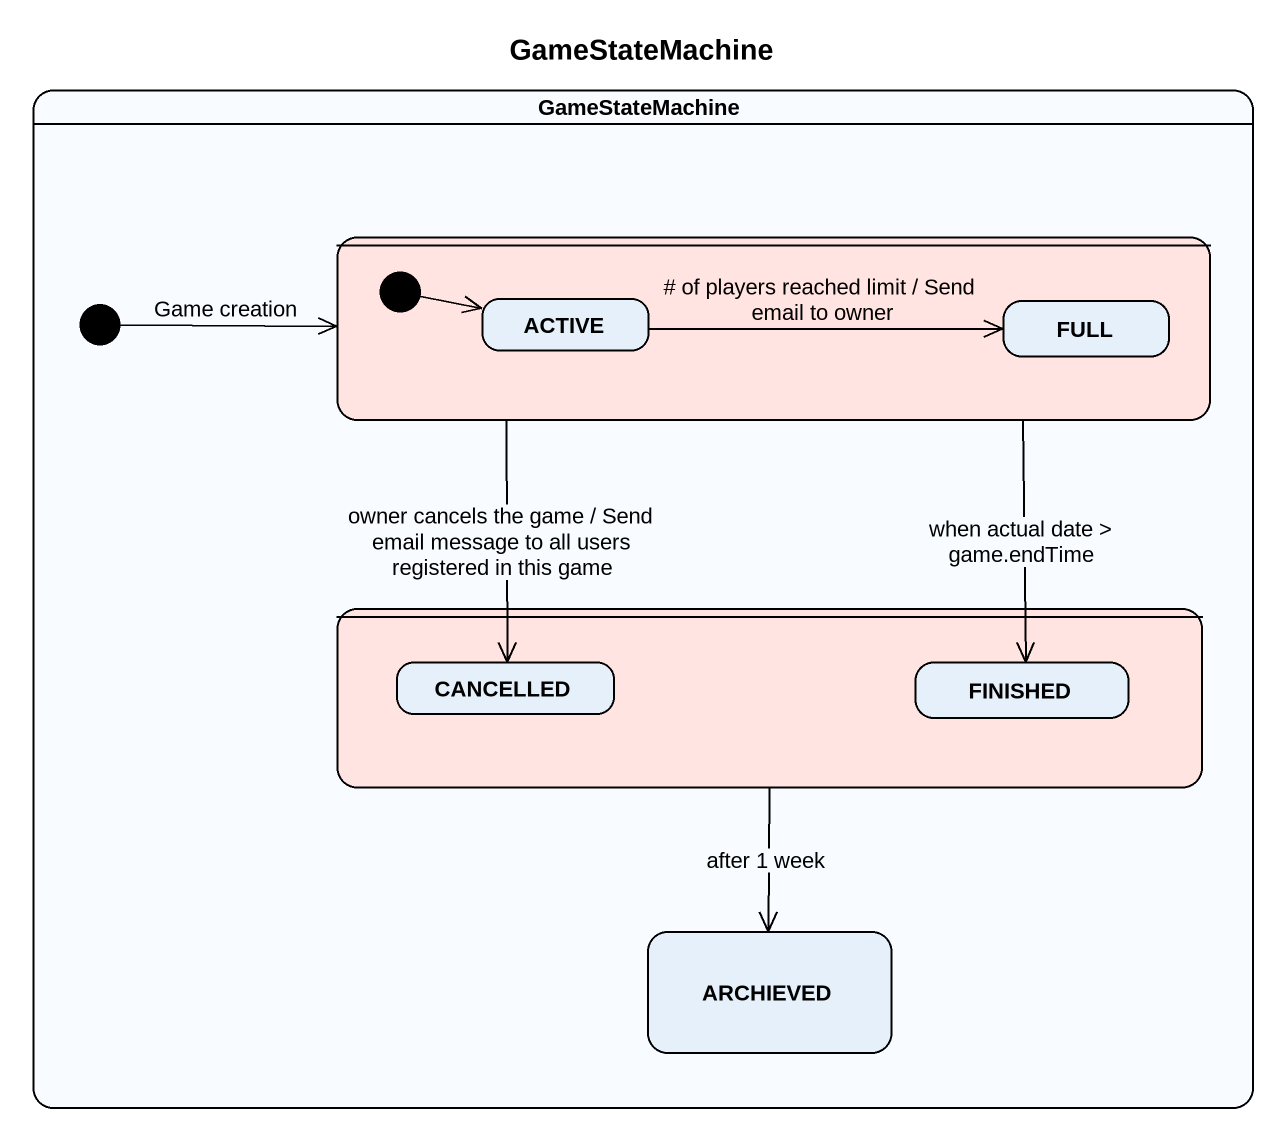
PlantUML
@startuml
title GameStateMachine
hide empty description
state GameStateMachine {
  state " " as state1 #FFE4E1 {
    state ACTIVE
    state FULL
    [*] -right-> ACTIVE
  }
  state " " as state2 #FFE4E1 {
    state CANCELLED
    state FINISHED
  }
  state ARCHIEVED
  [*] -right-> state1 : Game creation
}
state1 --> CANCELLED : owner cancels the game / Send email message to all users registered in this game
state1 --> FINISHED : when actual date > game.endTime
ACTIVE -right-> FULL : # of players reached limit / Send email to owner
state2 --> ARCHIEVED : after 1 week
@enduml
